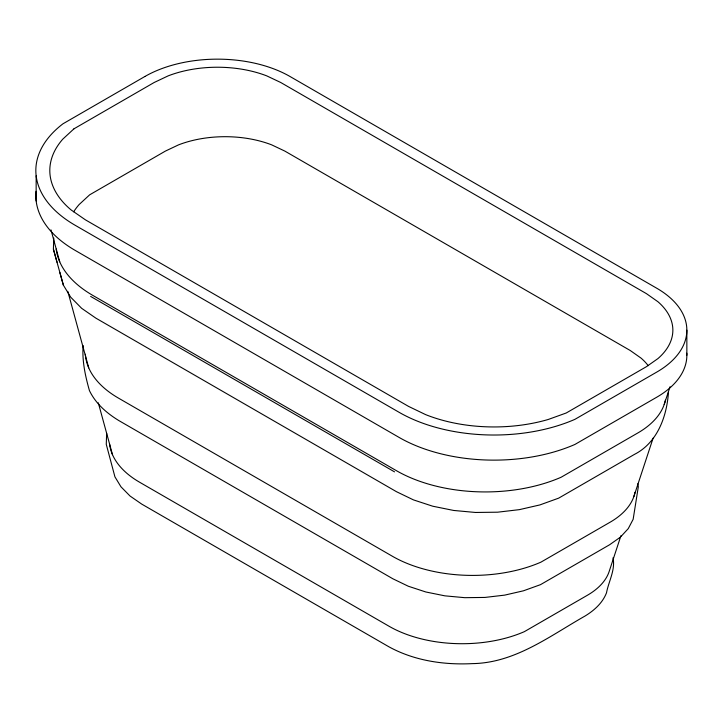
<?xml version="1.0" encoding="UTF-8"?>
<svg xmlns="http://www.w3.org/2000/svg" width="723" height="723" viewBox="0 0 723 723"><rect width="100%" height="100%" fill="white"/><g stroke="black" fill="none" stroke-linecap="round" stroke-linejoin="round"><path stroke-width="1.08" d="M57.018 262.223L53.394 249.119L53.791 238.057M83.154 345.549C81.934 360.786 85.314 376.032 89.444 390.637C95.716 403.669 106.841 413.285 119.015 420.678L392.842 578.771L408.332 586.245L425.856 591.992L444.88 595.842L464.781 597.677L484.934 597.433L504.681 595.128L523.407 590.818L540.488 584.663L609.579 544.771L620.298 537.225L628.251 528.64L633.149 519.313L638.319 486.796L637.803 483.768M106.661 433.285L106.263 444.302L114.93 476.855L120.985 486.823L130.023 496.005L141.744 504.112L388.721 646.696C414.08 660.65 443.624 665.079 472.264 663.624C514.939 663.063 549.579 636.123 585.07 616.014C594.198 610.447 602.521 603.045 606.489 592.878C608.639 581.364 615.589 569.787 613.005 557.84M620.976 535.626L609.028 571.893A79.042 45.639 0 0 1 587.392 595.264L524.392 631.64A103.262 59.62 0 0 1 389.055 626.254L139.593 482.223A103.262 59.62 0 0 1 109.589 444.166M633.854 496.565L653.095 438.165M664.193 404.5L670.049 386.715M90.646 296.421L394.523 471.866M53.394 249.119L63.362 285.133L70.7 297.189L81.636 308.305L95.843 318.129L396.466 491.694L413.484 499.9L432.734 506.208L453.619 510.447L475.49 512.462L497.623 512.191L519.322 509.652L539.891 504.925L558.653 498.156L634.505 454.36C657.596 442.612 667.04 415.888 668.495 391.631M59.873 272.508L63.362 285.133M50.981 229.869L59.729 261.825M67.799 291.333L88.748 367.908M98.31 402.819L112.499 454.695M686.85 330.167L686.85 355.273M36.15 175.816L36.15 200.931M648.215 365.684A83.741 48.351 0 0 0 641.057 358.12L630.239 350.501L284.835 151.089L271.649 144.844A83.741 48.351 0 0 0 178.599 144.844L165.404 151.089L89.643 194.83L79.06 204.618A113.457 65.504 0 0 0 73.674 211.794M665.368 400.199A96.222 55.554 0 0 1 637.858 432.941L561.156 477.225A125.712 72.58 0 0 1 396.403 470.673L92.698 295.336A125.712 72.58 0 0 1 56.177 249.001M85.359 354.225A113.366 65.45 0 0 0 118.491 398.129L392.363 556.24A113.366 65.45 0 0 0 540.931 562.151L610.104 522.214A86.778 50.095 0 0 0 635.002 492.246M686.787 353.167A102.666 59.277 0 0 1 656.782 397.189L574.939 444.437A134.126 77.442 0 0 1 399.15 437.451L75.12 250.366A134.126 77.442 0 0 1 36.042 191.333M73.981 128.802L62.765 139.159A120.154 69.372 0 0 0 71.225 210.022L85.404 219.828L408.558 406.398L425.54 414.586A120.154 69.372 0 0 0 548.269 419.467L566.217 412.996L646.452 366.669L657.912 358.608A88.676 51.197 0 0 0 657.912 301.717L646.452 293.655L280.687 82.476L266.715 75.861A88.676 51.197 0 0 0 168.179 75.861L154.207 82.476L73.981 128.802M144.844 76.521L63.009 123.769A134.126 77.442 0 0 0 75.12 225.26L399.15 412.336A134.126 77.442 0 0 0 574.939 419.331L656.782 372.074A102.666 59.277 0 0 0 656.782 288.251L290.05 76.521A102.666 59.277 0 0 0 144.844 76.521"/></g></svg>
